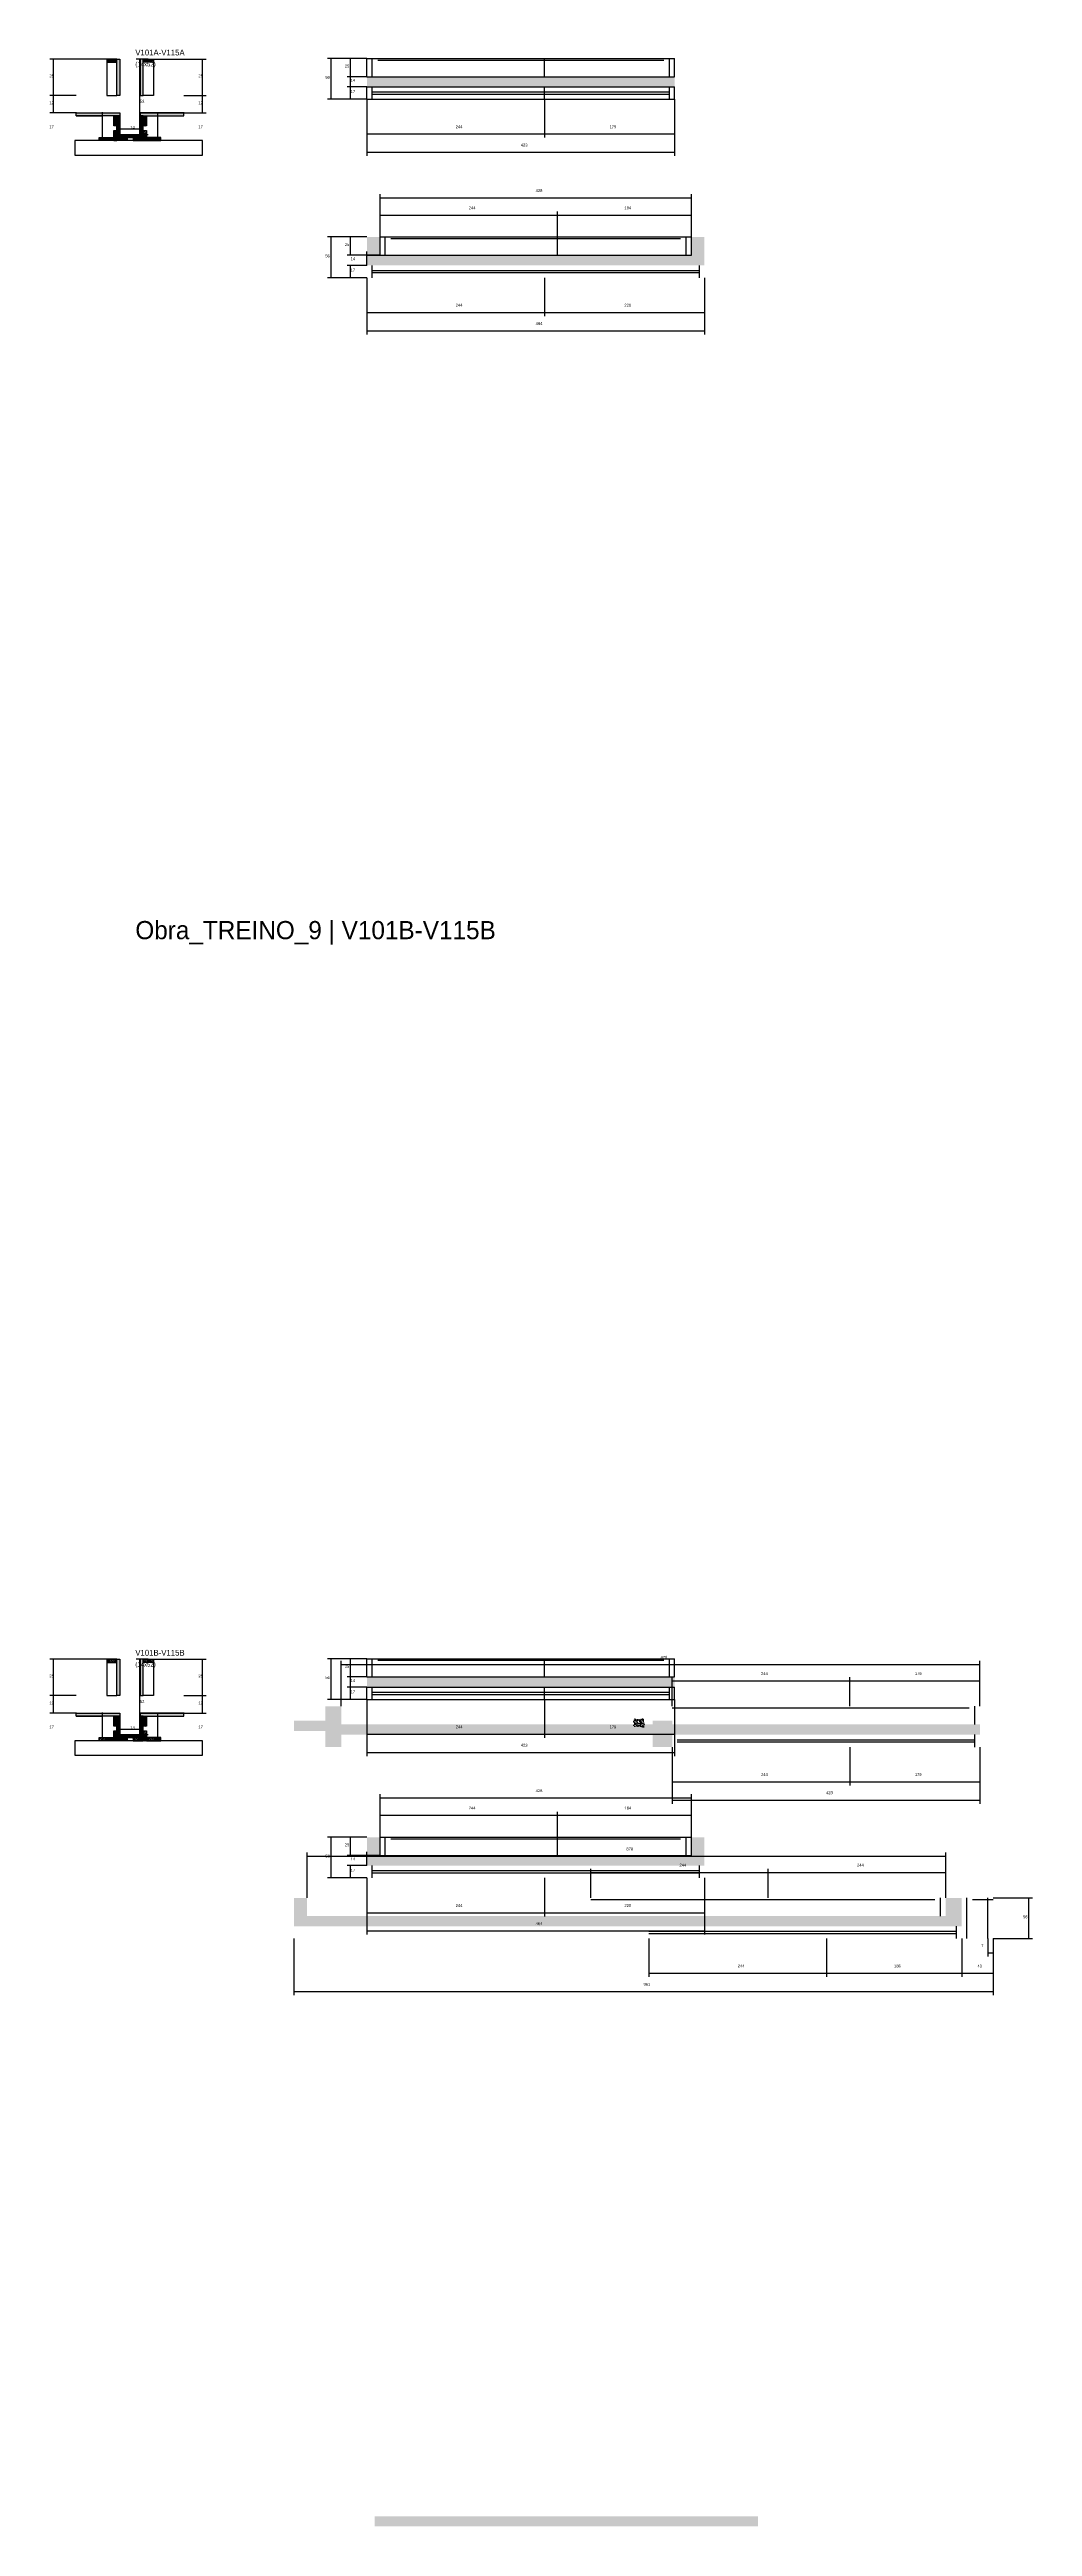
# Model space of a CAD drawing. Header units: metres. Extents: x -65046 to 21926, y -45195 to 1016.
# Drawn here: x 14282 to 15633, y -42992 to -39587 of the extents above; entities that cross this region are included whole.
import ezdxf

# ---------------------------------------------------------------- set-up
doc = ezdxf.new("R2010")
doc.units = ezdxf.units.M
for name, color, linetype in [('COTA', 241, 'Continuous'), ('Hachura', 253, 'Continuous'), ('LABEL_ID', 3, 'Continuous'), ('Madeira', 126, 'Continuous'), ('Painéis', 200, 'Continuous'), ('SARR_2.2x7', 40, 'Continuous'), ('Texto Seção', 7, 'Continuous')]:
    doc.layers.add(name, color=color, linetype=linetype)

msp = doc.modelspace()

# ---------------------------------------------------------------- hatches: boundary and pattern name
at = {"layer": 'COTA'}
h = msp.add_hatch(dxfattribs=at)
h.set_pattern_fill('AR-CONC', scale=0.03)
h.paths.add_polyline_path([(14718.4, -39624.2), (14718.4, -39638.2), (15141.4, -39638.2), (15141.4, -39624.2)])
h = msp.add_hatch(dxfattribs=at)
h.set_pattern_fill('AR-CONC', scale=0.03)
h.paths.add_polyline_path([(15164.4, -39869.6), (14736.4, -39869.6), (14736.4, -39844.6), (14718.4, -39844.6), (14718.4, -39883.6), (15182.4, -39883.6), (15182.4, -39844.6), (15164.4, -39844.6)])
h = msp.add_hatch(dxfattribs=at)
h.set_pattern_fill('AR-CONC', scale=0.03)
h.paths.add_polyline_path([(14718.4, -41824.2), (14718.4, -41838.2), (15141.4, -41838.2), (15141.4, -41824.2)])
h = msp.add_hatch(dxfattribs=at)
h.set_pattern_fill('AR-CONC', scale=0.03)
h.paths.add_polyline_path([(15138.1, -41903.6), (15561.1, -41903.6), (15561.1, -41889.6), (15138.1, -41889.6), (15138.1, -41884.6), (15111.1, -41884.6), (15111.1, -41889.6), (14683.1, -41889.6), (14683.1, -41864.6), (14661.1, -41864.6), (14661.1, -41884.6), (14618.1, -41884.6), (14618.1, -41898.6), (14661.1, -41898.6), (14661.1, -41920.6), (14683.1, -41920.6), (14683.1, -41903.6), (15111.1, -41903.6), (15111.1, -41920.6), (15138.1, -41920.6)])
h = msp.add_hatch(dxfattribs=at)
h.set_pattern_fill('AR-CONC', scale=0.03)
h.paths.add_polyline_path([(15100.2, -41892.9), (15100.2, -41881.2), (15100.2, -41881.2), (15085.2, -41881.2), (15085.2, -41881.2), (15085.2, -41892.9), (15085.2, -41892.9), (15100.2, -41892.9)])
h = msp.add_hatch(dxfattribs=at)
h.set_pattern_fill('AR-CONC', scale=0.03)
h.paths.add_polyline_path([(15164.4, -42069.6), (14736.4, -42069.6), (14736.4, -42044.6), (14718.4, -42044.6), (14718.4, -42083.6), (15182.4, -42083.6), (15182.4, -42044.6), (15164.4, -42044.6)])
h = msp.add_hatch(dxfattribs=at)
h.set_pattern_fill('AR-CONC', scale=0.03)
h.paths.add_polyline_path([(15514.1, -42153), (14636.1, -42153), (14636.1, -42128), (14618.1, -42128), (14618.1, -42167), (15518.1, -42167), (15536.1, -42167), (15536.1, -42128), (15514.1, -42128)])
h = msp.add_hatch(dxfattribs=at)
h.set_pattern_fill('AR-CONC', scale=0.03)
h.paths.add_polyline_path([(14729.1, -42978.2), (14729.1, -42992.2), (15256.1, -42992.2), (15256.1, -42978.2)])
at = {"layer": 'Hachura'}
h = msp.add_hatch(dxfattribs=at)
h.set_pattern_fill('ANSI31', scale=0.5)
h.paths.add_polyline_path([(14374.8, -39604.4), (14374.8, -39600), (14374.8, -39600), (14360.8, -39600), (14360.8, -39600), (14360.8, -39604.4), (14360.8, -39604.4), (14374.8, -39604.4)])
h = msp.add_hatch(color=8, dxfattribs=at)
h.dxf.hatch_style = 1
h.paths.add_polyline_path([(14378.8, -39600), (14374.8, -39600), (14374.8, -39650), (14378.8, -39650)])
h = msp.add_hatch(color=8, dxfattribs=at)
h.dxf.hatch_style = 1
h.paths.add_polyline_path([(14410.8, -39600), (14406.8, -39600), (14406.8, -39650), (14410.8, -39650)])
h = msp.add_hatch(dxfattribs=at)
h.set_pattern_fill('ANSI31', scale=0.5)
h.paths.add_polyline_path([(14410.8, -39604.4), (14410.8, -39600), (14410.8, -39600), (14424.8, -39600), (14424.8, -39600), (14424.8, -39604.4), (14424.8, -39604.4), (14410.8, -39604.4)])
h = msp.add_hatch(color=8, dxfattribs=at)
h.dxf.hatch_style = 1
h.paths.add_polyline_path([(14318.8, -39678), (14318.8, -39674), (14318.8, -39674), (14378.8, -39674), (14378.8, -39674), (14378.8, -39678), (14378.8, -39678), (14318.8, -39678)])
h = msp.add_hatch(dxfattribs=at)
h.set_pattern_fill('ANSI31', scale=0.5)
h.paths.add_polyline_path([(14374.8, -39692), (14370.4, -39692), (14370.4, -39692), (14370.4, -39678), (14370.4, -39678), (14374.8, -39678), (14374.8, -39678), (14374.8, -39692)])
h = msp.add_hatch(dxfattribs=at)
h.set_pattern_fill('ANSI31', scale=0.5)
h.paths.add_polyline_path([(14374.8, -39712.3), (14370.4, -39712.3), (14370.4, -39712.3), (14370.4, -39698.3), (14370.4, -39698.3), (14374.8, -39698.3), (14374.8, -39698.3), (14374.8, -39712.3)])
h = msp.add_hatch(color=8, dxfattribs=at)
h.dxf.hatch_style = 1
h.paths.add_polyline_path([(14374.8, -39712), (14378.8, -39712), (14378.8, -39678), (14374.8, -39678)])
h = msp.add_hatch(color=8, dxfattribs=at)
h.dxf.hatch_style = 1
h.paths.add_polyline_path([(14406.8, -39707.6), (14406.8, -39704), (14406.8, -39704), (14378.8, -39704), (14378.8, -39704), (14378.8, -39707.6), (14378.8, -39707.6), (14406.8, -39707.6)])
h = msp.add_hatch(color=8, dxfattribs=at)
h.dxf.hatch_style = 1
h.paths.add_polyline_path([(14466.8, -39678), (14466.8, -39674), (14466.8, -39674), (14406.8, -39674), (14406.8, -39674), (14406.8, -39678), (14406.8, -39678), (14466.8, -39678)])
h = msp.add_hatch(color=8, dxfattribs=at)
h.dxf.hatch_style = 1
h.paths.add_polyline_path([(14410.8, -39678), (14406.8, -39678), (14406.8, -39704), (14406.8, -39712), (14410.8, -39712)])
h = msp.add_hatch(dxfattribs=at)
h.set_pattern_fill('ANSI31', scale=0.5)
h.paths.add_polyline_path([(14415.2, -39692), (14410.8, -39692), (14410.8, -39692), (14410.8, -39678), (14410.8, -39678), (14415.2, -39678), (14415.2, -39678), (14415.2, -39692)])
h = msp.add_hatch(dxfattribs=at)
h.set_pattern_fill('ANSI31', scale=0.5)
h.paths.add_polyline_path([(14415.2, -39712.3), (14410.8, -39712.3), (14410.8, -39712.3), (14410.8, -39698.3), (14410.8, -39698.3), (14415.2, -39698.3), (14415.2, -39698.3), (14415.2, -39712.3)])
h = msp.add_hatch(dxfattribs=at)
h.set_pattern_fill('ANSI31', scale=0.5)
h.paths.add_polyline_path([(14350.4, -39712), (14350.4, -39707.6), (14350.4, -39707.6), (14370.4, -39707.6), (14370.4, -39707.6), (14370.4, -39712), (14370.4, -39712), (14350.4, -39712)])
h = msp.add_hatch(dxfattribs=at)
h.set_pattern_fill('ANSI31', scale=0.5)
h.paths.add_polyline_path([(14378.8, -39712), (14378.8, -39707.6), (14378.8, -39707.6), (14388.8, -39707.6), (14388.8, -39707.6), (14388.8, -39712), (14388.8, -39712), (14378.8, -39712)])
h = msp.add_hatch(dxfattribs=at)
h.set_pattern_fill('ANSI31', scale=0.5)
h.paths.add_polyline_path([(14406.8, -39712), (14406.8, -39707.6), (14406.8, -39707.6), (14396.8, -39707.6), (14396.8, -39707.6), (14396.8, -39712), (14396.8, -39712), (14406.8, -39712)])
h = msp.add_hatch(dxfattribs=at)
h.set_pattern_fill('ANSI31', scale=0.5)
h.paths.add_polyline_path([(14435.2, -39712), (14435.2, -39707.6), (14435.2, -39707.6), (14415.2, -39707.6), (14415.2, -39707.6), (14415.2, -39712), (14415.2, -39712), (14435.2, -39712)])
h = msp.add_hatch(dxfattribs=at)
h.set_pattern_fill('ANSI31', scale=0.5)
h.paths.add_polyline_path([(14374.8, -41804.4), (14374.8, -41800), (14374.8, -41800), (14360.8, -41800), (14360.8, -41800), (14360.8, -41804.4), (14360.8, -41804.4), (14374.8, -41804.4)])
h = msp.add_hatch(color=8, dxfattribs=at)
h.dxf.hatch_style = 1
h.paths.add_polyline_path([(14378.8, -41800), (14374.8, -41800), (14374.8, -41850), (14378.8, -41850)])
h = msp.add_hatch(color=8, dxfattribs=at)
h.dxf.hatch_style = 1
h.paths.add_polyline_path([(14410.8, -41800), (14406.8, -41800), (14406.8, -41850), (14410.8, -41850)])
h = msp.add_hatch(dxfattribs=at)
h.set_pattern_fill('ANSI31', scale=0.5)
h.paths.add_polyline_path([(14410.8, -41804.4), (14410.8, -41800), (14410.8, -41800), (14424.8, -41800), (14424.8, -41800), (14424.8, -41804.4), (14424.8, -41804.4), (14410.8, -41804.4)])
h = msp.add_hatch(color=8, dxfattribs=at)
h.dxf.hatch_style = 1
h.paths.add_polyline_path([(14318.8, -41878), (14318.8, -41874), (14318.8, -41874), (14378.8, -41874), (14378.8, -41874), (14378.8, -41878), (14378.8, -41878), (14318.8, -41878)])
h = msp.add_hatch(dxfattribs=at)
h.set_pattern_fill('ANSI31', scale=0.5)
h.paths.add_polyline_path([(14374.8, -41892), (14370.4, -41892), (14370.4, -41892), (14370.4, -41878), (14370.4, -41878), (14374.8, -41878), (14374.8, -41878), (14374.8, -41892)])
h = msp.add_hatch(color=8, dxfattribs=at)
h.dxf.hatch_style = 1
h.paths.add_polyline_path([(14374.8, -41912), (14378.8, -41912), (14378.8, -41878), (14374.8, -41878)])
h = msp.add_hatch(color=8, dxfattribs=at)
h.dxf.hatch_style = 1
h.paths.add_polyline_path([(14466.8, -41878), (14466.8, -41874), (14466.8, -41874), (14406.8, -41874), (14406.8, -41874), (14406.8, -41878), (14406.8, -41878), (14466.8, -41878)])
h = msp.add_hatch(color=8, dxfattribs=at)
h.dxf.hatch_style = 1
h.paths.add_polyline_path([(14410.8, -41878), (14406.8, -41878), (14406.8, -41904), (14406.8, -41912), (14410.8, -41912)])
h = msp.add_hatch(dxfattribs=at)
h.set_pattern_fill('ANSI31', scale=0.5)
h.paths.add_polyline_path([(14415.2, -41892), (14410.8, -41892), (14410.8, -41892), (14410.8, -41878), (14410.8, -41878), (14415.2, -41878), (14415.2, -41878), (14415.2, -41892)])
h = msp.add_hatch(dxfattribs=at)
h.set_pattern_fill('ANSI31', scale=0.5)
h.paths.add_polyline_path([(14350.4, -41912), (14350.4, -41907.6), (14350.4, -41907.6), (14370.4, -41907.6), (14370.4, -41907.6), (14370.4, -41912), (14370.4, -41912), (14350.4, -41912)])
h = msp.add_hatch(dxfattribs=at)
h.set_pattern_fill('ANSI31', scale=0.5)
h.paths.add_polyline_path([(14374.8, -41912.3), (14370.4, -41912.3), (14370.4, -41912.3), (14370.4, -41898.3), (14370.4, -41898.3), (14374.8, -41898.3), (14374.8, -41898.3), (14374.8, -41912.3)])
h = msp.add_hatch(color=8, dxfattribs=at)
h.dxf.hatch_style = 1
h.paths.add_polyline_path([(14406.8, -41907.6), (14406.8, -41904), (14406.8, -41904), (14378.8, -41904), (14378.8, -41904), (14378.8, -41907.6), (14378.8, -41907.6), (14406.8, -41907.6)])
h = msp.add_hatch(dxfattribs=at)
h.set_pattern_fill('ANSI31', scale=0.5)
h.paths.add_polyline_path([(14378.8, -41912), (14378.8, -41907.6), (14378.8, -41907.6), (14388.8, -41907.6), (14388.8, -41907.6), (14388.8, -41912), (14388.8, -41912), (14378.8, -41912)])
h = msp.add_hatch(dxfattribs=at)
h.set_pattern_fill('ANSI31', scale=0.5)
h.paths.add_polyline_path([(14406.8, -41912), (14406.8, -41907.6), (14406.8, -41907.6), (14396.8, -41907.6), (14396.8, -41907.6), (14396.8, -41912), (14396.8, -41912), (14406.8, -41912)])
h = msp.add_hatch(dxfattribs=at)
h.set_pattern_fill('ANSI31', scale=0.5)
h.paths.add_polyline_path([(14415.2, -41912.3), (14410.8, -41912.3), (14410.8, -41912.3), (14410.8, -41898.3), (14410.8, -41898.3), (14415.2, -41898.3), (14415.2, -41898.3), (14415.2, -41912.3)])
h = msp.add_hatch(dxfattribs=at)
h.set_pattern_fill('ANSI31', scale=0.5)
h.paths.add_polyline_path([(14435.2, -41912), (14435.2, -41907.6), (14435.2, -41907.6), (14415.2, -41907.6), (14415.2, -41907.6), (14415.2, -41912), (14415.2, -41912), (14435.2, -41912)])

# ---------------------------------------------------------------- linework, layer by layer
at = {"layer": 'COTA'}
for p, q in [((14360.8, -39600), (14282.3, -39600)), ((14287.3, -39650), (14287.3, -39600)), ((14417.8, -39600), (14401.3, -39600)), ((14406.3, -39704), (14406.3, -39600)), ((14424.8, -39600), (14497.2, -39600)), ((14492.2, -39650), (14492.2, -39600)), ((14718.4, -39599.2), (14664.2, -39599.2)), ((14669.2, -39655.2), (14669.2, -39599.2)), ((14718.4, -39599.2), (14691, -39599.2)), ((14696, -39624.2), (14696, -39599.2)), ((14718.4, -39624.2), (14691, -39624.2)), ((14718.4, -39624.2), (14691, -39624.2)), ((14696, -39638.2), (14696, -39624.2)), ((14318.8, -39650), (14282.3, -39650)), ((14318.8, -39650), (14282.3, -39650)), ((14287.3, -39674), (14287.3, -39650)), ((14466.8, -39650), (14497.2, -39650)), ((14466.8, -39650), (14497.2, -39650)), ((14492.2, -39674), (14492.2, -39650)), ((14718.4, -39655.2), (14664.2, -39655.2)), ((14718.4, -39638.2), (14691, -39638.2)), ((14718.4, -39638.2), (14691, -39638.2)), ((14718.4, -39655.2), (14691, -39655.2)), ((14696, -39655.2), (14696, -39638.2)), ((14718.4, -39655.2), (14718.4, -39708)), ((14718.4, -39655.2), (14718.4, -39733.2)), ((14962.4, -39655.2), (14962.4, -39708)), ((14962.4, -39655.2), (14962.4, -39708)), ((15141.4, -39655.2), (15141.4, -39708)), ((15141.4, -39655.2), (15141.4, -39733.2)), ((14318.8, -39674), (14282.3, -39674)), ((14318.8, -39678), (14318.8, -39673)), ((14318.8, -39678), (14354.8, -39678)), ((14354.8, -39712), (14354.8, -39673)), ((14378.8, -39712), (14378.8, -39691)), ((14378.8, -39696), (14406.8, -39696)), ((14417.8, -39704), (14401.3, -39704)), ((14406.8, -39712), (14406.8, -39691)), ((14430.8, -39712), (14430.8, -39673)), ((14430.8, -39678), (14466.8, -39678)), ((14466.8, -39678), (14466.8, -39673)), ((14466.8, -39674), (14497.2, -39674)), ((14718.4, -39703), (14962.4, -39703)), ((14962.4, -39703), (15141.4, -39703)), ((14718.4, -39728.2), (15141.4, -39728.2)), ((14736.4, -39844.6), (14736.4, -39785.6)), ((14736.4, -39790.6), (15164.4, -39790.6)), ((15164.4, -39844.6), (15164.4, -39785.6)), ((14736.4, -39844.6), (14736.4, -39809.5)), ((14736.4, -39814.5), (14980.4, -39814.5)), ((14980.4, -39844.6), (14980.4, -39809.5)), ((14980.4, -39844.6), (14980.4, -39809.5)), ((14980.4, -39814.5), (15164.4, -39814.5)), ((15164.4, -39844.6), (15164.4, -39809.5)), ((14718.4, -39844.6), (14664.2, -39844.6)), ((14669.2, -39900.6), (14669.2, -39844.6)), ((14718.4, -39844.6), (14691, -39844.6)), ((14736.4, -39869.6), (14691, -39869.6)), ((14696, -39869.6), (14696, -39844.6)), ((14718.4, -39883.6), (14718.4, -39864.6)), ((14718.4, -39869.6), (14736.4, -39869.6)), ((14736.4, -39869.6), (14736.4, -39864.6)), ((14718.4, -39900.6), (14664.2, -39900.6)), ((14718.4, -39883.6), (14691, -39883.6)), ((14718.4, -39900.6), (14691, -39900.6)), ((14696, -39900.6), (14696, -39883.6)), ((14718.4, -39900.6), (14718.4, -39953.4)), ((14718.4, -39900.6), (14718.4, -39978.5)), ((14962.4, -39900.6), (14962.4, -39953.4)), ((14962.4, -39900.6), (14962.4, -39953.4)), ((15182.4, -39900.6), (15182.4, -39953.4)), ((15182.4, -39900.6), (15182.4, -39978.5)), ((14718.4, -39948.4), (14962.4, -39948.4)), ((14718.4, -39973.5), (15182.4, -39973.5)), ((14962.4, -39948.4), (15182.4, -39948.4)), ((14360.8, -41800), (14282.3, -41800)), ((14287.3, -41850), (14287.3, -41800)), ((14417.8, -41800), (14401.3, -41800)), ((14406.3, -41904), (14406.3, -41800)), ((14424.8, -41800), (14497.2, -41800)), ((14492.2, -41850), (14492.2, -41800)), ((14718.4, -41799.2), (14664.2, -41799.2)), ((14669.2, -41855.2), (14669.2, -41799.2)), ((14683.1, -41864.6), (14683.1, -41802.3)), ((14683.1, -41807.3), (15561.1, -41807.3)), ((14718.4, -41799.2), (14691, -41799.2)), ((14696, -41824.2), (14696, -41799.2)), ((15561.1, -41864.6), (15561.1, -41802.3)), ((14318.8, -41850), (14282.3, -41850)), ((14318.8, -41850), (14282.3, -41850)), ((14287.3, -41874), (14287.3, -41850)), ((14466.8, -41850), (14497.2, -41850)), ((14466.8, -41850), (14497.2, -41850)), ((14492.2, -41874), (14492.2, -41850)), ((14718.4, -41824.2), (14691, -41824.2)), ((14718.4, -41824.2), (14691, -41824.2)), ((14718.4, -41838.2), (14691, -41838.2)), ((14718.4, -41838.2), (14691, -41838.2)), ((14696, -41838.2), (14696, -41824.2)), ((14696, -41855.2), (14696, -41838.2)), ((15138.1, -41864.6), (15138.1, -41824.7)), ((15138.1, -41829.7), (15382.1, -41829.7)), ((15382.1, -41864.6), (15382.1, -41824.7)), ((15382.1, -41864.6), (15382.1, -41824.7)), ((15382.1, -41829.7), (15561.1, -41829.7)), ((15561.1, -41864.6), (15561.1, -41824.7)), ((14318.8, -41874), (14282.3, -41874)), ((14318.8, -41878), (14318.8, -41873)), ((14318.8, -41878), (14354.8, -41878)), ((14354.8, -41912), (14354.8, -41873)), ((14430.8, -41912), (14430.8, -41873)), ((14430.8, -41878), (14466.8, -41878)), ((14466.8, -41878), (14466.8, -41873)), ((14466.8, -41874), (14497.2, -41874)), ((14718.4, -41855.2), (14664.2, -41855.2)), ((14718.4, -41855.2), (14691, -41855.2)), ((14718.4, -41855.2), (14718.4, -41908)), ((14718.4, -41855.2), (14718.4, -41933.2)), ((14962.4, -41855.2), (14962.4, -41908)), ((14962.4, -41855.2), (14962.4, -41908)), ((15141.4, -41855.2), (15141.4, -41908)), ((15141.4, -41855.2), (15141.4, -41933.2)), ((14378.8, -41912), (14378.8, -41891)), ((14378.8, -41896), (14406.8, -41896)), ((14417.8, -41904), (14401.3, -41904)), ((14406.8, -41912), (14406.8, -41891)), ((14718.4, -41903), (14962.4, -41903)), ((14962.4, -41903), (15141.4, -41903)), ((14718.4, -41928.2), (15141.4, -41928.2)), ((15138.1, -41920.6), (15138.1, -41973.4)), ((15138.1, -41920.6), (15138.1, -41998.5)), ((15382.1, -41920.6), (15382.1, -41973.4)), ((15382.1, -41920.6), (15382.1, -41973.4)), ((15561.1, -41920.6), (15561.1, -41973.4)), ((15561.1, -41920.6), (15561.1, -41998.5)), ((14736.4, -42044.6), (14736.4, -41985.6)), ((15138.1, -41968.4), (15382.1, -41968.4)), ((15164.4, -42044.6), (15164.4, -41985.6)), ((15382.1, -41968.4), (15561.1, -41968.4)), ((14736.4, -41990.6), (15164.4, -41990.6)), ((14736.4, -42044.6), (14736.4, -42009.5)), ((14736.4, -42014.5), (14980.4, -42014.5)), ((14980.4, -42044.6), (14980.4, -42009.5)), ((14980.4, -42044.6), (14980.4, -42009.5)), ((14980.4, -42014.5), (15164.4, -42014.5)), ((15138.1, -41993.5), (15561.1, -41993.5)), ((15164.4, -42044.6), (15164.4, -42009.5)), ((14718.4, -42044.6), (14664.2, -42044.6)), ((14669.2, -42100.6), (14669.2, -42044.6)), ((14718.4, -42044.6), (14691, -42044.6)), ((14696, -42069.6), (14696, -42044.6)), ((14636.1, -42128), (14636.1, -42065.7)), ((14636.1, -42070.7), (15514.1, -42070.7)), ((14736.4, -42069.6), (14691, -42069.6)), ((14718.4, -42083.6), (14691, -42083.6)), ((14696, -42100.6), (14696, -42083.6)), ((14718.4, -42083.6), (14718.4, -42064.6)), ((14718.4, -42069.6), (14736.4, -42069.6)), ((14736.4, -42069.6), (14736.4, -42064.6)), ((15026.1, -42128), (15026.1, -42088)), ((15270.1, -42128), (15270.1, -42088)), ((15270.1, -42128), (15270.1, -42088)), ((15514.1, -42128), (15514.1, -42065.7)), ((15514.1, -42128), (15514.1, -42088)), ((14718.4, -42100.6), (14664.2, -42100.6)), ((14718.4, -42100.6), (14691, -42100.6)), ((14718.4, -42100.6), (14718.4, -42153.4)), ((14718.4, -42100.6), (14718.4, -42178.5)), ((14962.4, -42100.6), (14962.4, -42153.4)), ((14962.4, -42100.6), (14962.4, -42153.4)), ((15026.1, -42093), (15270.1, -42093)), ((15182.4, -42100.6), (15182.4, -42153.4)), ((15182.4, -42100.6), (15182.4, -42178.5)), ((15270.1, -42093), (15514.1, -42093)), ((14718.4, -42148.4), (14962.4, -42148.4)), ((14962.4, -42148.4), (15182.4, -42148.4)), ((15579.1, -42128), (15633.3, -42128)), ((15628.3, -42184), (15628.3, -42128)), ((14618.1, -42184), (14618.1, -42261.9)), ((14718.4, -42173.5), (15182.4, -42173.5)), ((15106.1, -42184), (15106.1, -42236.7)), ((15350.1, -42184), (15350.1, -42236.7)), ((15350.1, -42184), (15350.1, -42236.7)), ((15536.1, -42184), (15536.1, -42236.7)), ((15536.1, -42184), (15536.1, -42236.7)), ((15572.1, -42184), (15572.1, -42208.6)), ((15579.1, -42184), (15633.3, -42184)), ((15579.1, -42184), (15579.1, -42261.9)), ((15579.1, -42184), (15579.1, -42208.6)), ((15579.1, -42184), (15579.1, -42236.7)), ((15572.1, -42203.6), (15579.1, -42203.6)), ((14618.1, -42256.9), (15579.1, -42256.9)), ((15106.1, -42231.7), (15350.1, -42231.7)), ((15350.1, -42231.7), (15536.1, -42231.7)), ((15536.1, -42231.7), (15579.1, -42231.7))]:
    msp.add_line(p, q, dxfattribs=at)
at = {"layer": 'Madeira'}
for points in [[(14374.8, -39604.4), (14374.8, -39600), (14360.8, -39600), (14360.8, -39604.4)], [(14374.8, -39600), (14360.8, -39600), (14360.8, -39650), (14374.8, -39650)], [(14410.8, -39604.4), (14410.8, -39600), (14424.8, -39600), (14424.8, -39604.4)], [(14410.8, -39600), (14424.8, -39600), (14424.8, -39650), (14410.8, -39650)], [(14374.8, -39692), (14370.4, -39692), (14370.4, -39678), (14374.8, -39678)], [(14374.8, -39712.3), (14370.4, -39712.3), (14370.4, -39698.3), (14374.8, -39698.3)], [(14415.2, -39692), (14410.8, -39692), (14410.8, -39678), (14415.2, -39678)], [(14415.2, -39712.3), (14410.8, -39712.3), (14410.8, -39698.3), (14415.2, -39698.3)], [(14316.9, -39732), (14492.5, -39732), (14492.5, -39712), (14316.9, -39712)], [(14350.4, -39712), (14350.4, -39707.6), (14370.4, -39707.6), (14370.4, -39712)], [(14378.8, -39712), (14378.8, -39707.6), (14388.8, -39707.6), (14388.8, -39712)], [(14406.8, -39712), (14406.8, -39707.6), (14396.8, -39707.6), (14396.8, -39712)], [(14435.2, -39712), (14435.2, -39707.6), (14415.2, -39707.6), (14415.2, -39712)], [(14374.8, -41804.4), (14374.8, -41800), (14360.8, -41800), (14360.8, -41804.4)], [(14374.8, -41800), (14360.8, -41800), (14360.8, -41850), (14374.8, -41850)], [(14410.8, -41804.4), (14410.8, -41800), (14424.8, -41800), (14424.8, -41804.4)], [(14410.8, -41800), (14424.8, -41800), (14424.8, -41850), (14410.8, -41850)], [(14374.8, -41892), (14370.4, -41892), (14370.4, -41878), (14374.8, -41878)], [(14415.2, -41892), (14410.8, -41892), (14410.8, -41878), (14415.2, -41878)], [(14316.9, -41932), (14492.5, -41932), (14492.5, -41912), (14316.9, -41912)], [(14350.4, -41912), (14350.4, -41907.6), (14370.4, -41907.6), (14370.4, -41912)], [(14374.8, -41912.3), (14370.4, -41912.3), (14370.4, -41898.3), (14374.8, -41898.3)], [(14378.8, -41912), (14378.8, -41907.6), (14388.8, -41907.6), (14388.8, -41912)], [(14406.8, -41912), (14406.8, -41907.6), (14396.8, -41907.6), (14396.8, -41912)], [(14415.2, -41912.3), (14410.8, -41912.3), (14410.8, -41898.3), (14415.2, -41898.3)], [(14435.2, -41912), (14435.2, -41907.6), (14415.2, -41907.6), (14415.2, -41912)]]:
    msp.add_lwpolyline(points, close=True, dxfattribs=at)
at = {"layer": 'Painéis'}
for p, q in [((14718.4, -39599.2), (15141.4, -39599.2)), ((14718.4, -39624.2), (14718.4, -39599.2)), ((14962.4, -39624.2), (14962.4, -39599.2)), ((15141.4, -39624.2), (15141.4, -39599.2)), ((14718.4, -39624.2), (15141.4, -39624.2)), ((14718.4, -39638.2), (15141.4, -39638.2)), ((14718.4, -39655.2), (14718.4, -39638.2)), ((14718.4, -39655.2), (15141.4, -39655.2)), ((14962.4, -39655.2), (14962.4, -39638.2)), ((15141.4, -39655.2), (15141.4, -39638.2)), ((14318.8, -39674), (14378.8, -39674)), ((14378.8, -39704), (14406.8, -39704)), ((14406.8, -39674), (14466.8, -39674)), ((14736.4, -39844.6), (15164.4, -39844.6)), ((14736.4, -39869.6), (14736.4, -39844.6)), ((14736.4, -39869.6), (15164.4, -39869.6)), ((14980.4, -39869.6), (14980.4, -39844.6)), ((15164.4, -39869.6), (15164.4, -39844.6)), ((14718.4, -41799.2), (15141.4, -41799.2)), ((14718.4, -41824.2), (14718.4, -41799.2)), ((14962.4, -41824.2), (14962.4, -41799.2)), ((15141.4, -41824.2), (15141.4, -41799.2)), ((14718.4, -41824.2), (15141.4, -41824.2)), ((14718.4, -41838.2), (15141.4, -41838.2)), ((14718.4, -41855.2), (14718.4, -41838.2)), ((14962.4, -41855.2), (14962.4, -41838.2)), ((15141.4, -41855.2), (15141.4, -41838.2)), ((14318.8, -41874), (14378.8, -41874)), ((14406.8, -41874), (14466.8, -41874)), ((14718.4, -41855.2), (15141.4, -41855.2)), ((14378.8, -41904), (14406.8, -41904)), ((14736.4, -42044.6), (15164.4, -42044.6)), ((14736.4, -42069.6), (14736.4, -42044.6)), ((14980.4, -42069.6), (14980.4, -42044.6)), ((15164.4, -42069.6), (15164.4, -42044.6)), ((14736.4, -42069.6), (15164.4, -42069.6))]:
    msp.add_line(p, q, dxfattribs=at)
for points in [[(14374.8, -39600), (14378.8, -39600), (14378.8, -39650), (14374.8, -39650)], [(14410.8, -39600), (14406.8, -39600), (14406.8, -39650), (14410.8, -39650)], [(14318.8, -39678), (14318.8, -39674), (14378.8, -39674), (14378.8, -39678)], [(14374.8, -39678), (14378.8, -39678), (14378.8, -39712), (14374.8, -39712)], [(14406.8, -39707.6), (14406.8, -39704), (14378.8, -39704), (14378.8, -39707.6)], [(14466.8, -39678), (14466.8, -39674), (14406.8, -39674), (14406.8, -39678)], [(14410.8, -39678), (14406.8, -39678), (14406.8, -39712), (14410.8, -39712)], [(14374.8, -41800), (14378.8, -41800), (14378.8, -41850), (14374.8, -41850)], [(14410.8, -41800), (14406.8, -41800), (14406.8, -41850), (14410.8, -41850)], [(14318.8, -41878), (14318.8, -41874), (14378.8, -41874), (14378.8, -41878)], [(14374.8, -41878), (14378.8, -41878), (14378.8, -41912), (14374.8, -41912)], [(14466.8, -41878), (14466.8, -41874), (14406.8, -41874), (14406.8, -41878)], [(14410.8, -41878), (14406.8, -41878), (14406.8, -41912), (14410.8, -41912)], [(14406.8, -41907.6), (14406.8, -41904), (14378.8, -41904), (14378.8, -41907.6)]]:
    msp.add_lwpolyline(points, close=True, dxfattribs=at)
at = {"layer": 'SARR_2.2x7'}
for p, q in [((14725.4, -39624.2), (14725.4, -39599.2)), ((14733.4, -39601.4), (14962.4, -39601.4)), ((14962.4, -39601.4), (15126.4, -39601.4)), ((15134.4, -39624.2), (15134.4, -39599.2)), ((14725.4, -39655.2), (14725.4, -39638.2)), ((14725.4, -39645.2), (14962.4, -39645.2)), ((14725.4, -39648.2), (14962.4, -39648.2)), ((14962.4, -39645.2), (15134.4, -39645.2)), ((14962.4, -39648.2), (15134.4, -39648.2)), ((15134.4, -39655.2), (15134.4, -39638.2)), ((14743.4, -39869.6), (14743.4, -39844.6)), ((14751.4, -39846.8), (14980.4, -39846.8)), ((14980.4, -39846.8), (15149.4, -39846.8)), ((15157.4, -39869.6), (15157.4, -39844.6)), ((14725.4, -39900.6), (14725.4, -39883.6)), ((14725.4, -39890.6), (14962.4, -39890.6)), ((14725.4, -39893.6), (14962.4, -39893.6)), ((14962.4, -39890.6), (15175.4, -39890.6)), ((14962.4, -39893.6), (15175.4, -39893.6)), ((15175.4, -39900.6), (15175.4, -39883.6)), ((14725.4, -41824.2), (14725.4, -41799.2)), ((14733.4, -41801.4), (14962.4, -41801.4)), ((14962.4, -41801.4), (15126.4, -41801.4)), ((15134.4, -41824.2), (15134.4, -41799.2)), ((14725.4, -41855.2), (14725.4, -41838.2)), ((14725.4, -41845.2), (14962.4, -41845.2)), ((14725.4, -41848.2), (14962.4, -41848.2)), ((14962.4, -41845.2), (15134.4, -41845.2)), ((14962.4, -41848.2), (15134.4, -41848.2)), ((15134.4, -41855.2), (15134.4, -41838.2)), ((15138.1, -41866.8), (15382.1, -41866.8)), ((15382.1, -41866.8), (15546.1, -41866.8)), ((15554.1, -41889.6), (15554.1, -41864.6)), ((15145.1, -41910.6), (15382.1, -41910.6)), ((15145.1, -41913.6), (15382.1, -41913.6)), ((15382.1, -41910.6), (15554.1, -41910.6)), ((15382.1, -41913.6), (15554.1, -41913.6)), ((15554.1, -41920.6), (15554.1, -41903.6)), ((14743.4, -42069.6), (14743.4, -42044.6)), ((14751.4, -42046.8), (14980.4, -42046.8)), ((14980.4, -42046.8), (15149.4, -42046.8)), ((15157.4, -42069.6), (15157.4, -42044.6)), ((14725.4, -42100.6), (14725.4, -42083.6)), ((15175.4, -42100.6), (15175.4, -42083.6)), ((14725.4, -42090.6), (14962.4, -42090.6)), ((14725.4, -42093.6), (14962.4, -42093.6)), ((14962.4, -42090.6), (15175.4, -42090.6)), ((14962.4, -42093.6), (15175.4, -42093.6)), ((15026.1, -42130.2), (15270.1, -42130.2)), ((15270.1, -42130.2), (15499.1, -42130.2)), ((15507.1, -42153), (15507.1, -42128)), ((15543.1, -42184), (15543.1, -42128)), ((15551.1, -42130.2), (15579.1, -42130.2)), ((15572.1, -42184), (15572.1, -42128)), ((15106.1, -42174), (15350.1, -42174)), ((15106.1, -42177), (15350.1, -42177)), ((15350.1, -42174), (15529.1, -42174)), ((15350.1, -42177), (15529.1, -42177)), ((15529.1, -42184), (15529.1, -42167))]:
    msp.add_line(p, q, dxfattribs=at)

# ---------------------------------------------------------------- texts
at = {"layer": 'COTA'}
for s, p in [('25', (14281.8, -39625)), ('25', (14486.7, -39625)), ('56', (14661.2, -39627.2)), ('25', (14688, -39611.7)), ('14', (14696, -39631.2)), ('12', (14281.8, -39662)), ('52', (14406.3, -39660)), ('12', (14486.7, -39662)), ('17', (14696, -39646.7)), ('17', (14281.8, -39695)), ('14', (14393.1, -39696)), ('17', (14486.7, -39695)), ('244', (14840.4, -39695)), ('179', (15051.9, -39695)), ('423', (14929.9, -39720.2)), ('244', (14858.4, -39806.5)), ('428', (14950.4, -39782.6)), ('184', (15072.4, -39806.5)), ('56', (14661.2, -39872.6)), ('25', (14688, -39857.1)), ('14', (14696, -39876.6)), ('17', (14696, -39892.1)), ('244', (14840.4, -39940.4)), ('220', (15072.4, -39940.4)), ('464', (14950.4, -39965.5)), ('25', (14688, -41811.7)), ('878', (15122.1, -41799.3)), ('25', (14281.8, -41825)), ('25', (14486.7, -41825)), ('56', (14661.2, -41827.2)), ('14', (14696, -41831.2)), ('17', (14696, -41846.7)), ('244', (15260.1, -41821.7)), ('179', (15471.6, -41821.7)), ('12', (14281.8, -41862)), ('52', (14406.3, -41860)), ('12', (14486.7, -41862)), ('17', (14281.8, -41895)), ('14', (14393.1, -41896)), ('17', (14486.7, -41895)), ('244', (14840.4, -41895)), ('423', (14929.9, -41920.2)), ('179', (15051.9, -41895)), ('428', (14950.4, -41982.6)), ('244', (15260.1, -41960.4)), ('423', (15349.6, -41985.5)), ('179', (15471.6, -41960.4)), ('244', (14858.4, -42006.5)), ('184', (15072.4, -42006.5)), ('25', (14688, -42057.1)), ('56', (14661.2, -42072.6)), ('14', (14696, -42076.6)), ('17', (14696, -42092.1)), ('878', (15075.1, -42062.7)), ('244', (15148.1, -42085)), ('244', (15392.1, -42085)), ('244', (14840.4, -42140.4)), ('220', (15072.4, -42140.4)), ('56', (15620.3, -42156)), ('464', (14950.4, -42165.5)), ('7', (15562.8, -42195.6)), ('244', (15228.1, -42223.7)), ('186', (15443.1, -42223.7)), ('43', (15557.6, -42223.7)), ('961', (15098.6, -42248.9))]:
    msp.add_text(s, height=4, dxfattribs=at).set_placement(p)
at = {"layer": 'LABEL_ID'}
msp.add_text('Obra_TREINO_9 | V101B-V115B', height=25, dxfattribs=at).set_placement((14400, -40810))
at = {"layer": 'Texto Seção'}
for s, height, p in [('V101A-V115A', 8, (14400, -39595)), ('(14x52)', 6, (14400, -39610)), ('V101B-V115B', 8, (14400, -41795)), ('(14x52)', 6, (14400, -41810))]:
    msp.add_text(s, height=height, dxfattribs=at).set_placement(p)

doc.saveas('drawing.dxf')
